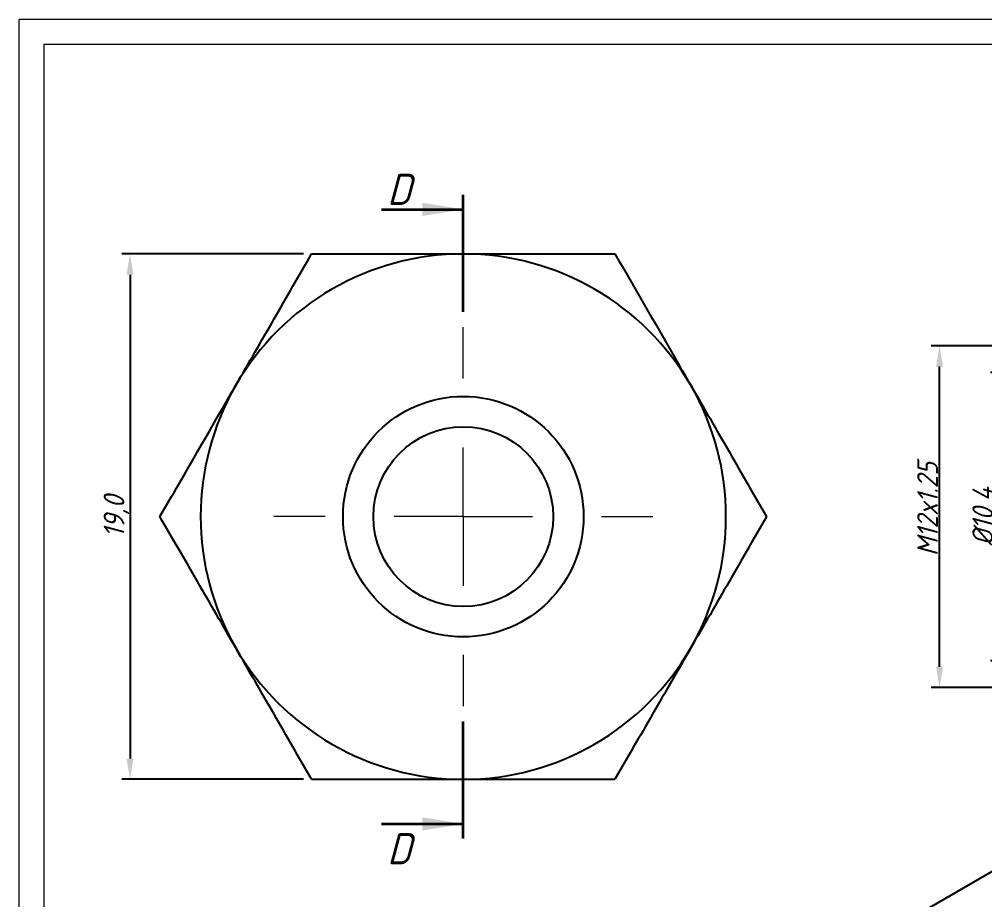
# Model space of a CAD drawing. Header units: millimetres. Extents: x 882 to 1669, y 471 to 913.
# Drawn here: x 881.53 to 916.48, y 645.75 to 677.63 of the extents above; entities that cross this region are included whole.
import ezdxf

# ---------------------------------------------------------------- set-up
doc = ezdxf.new("R2010")
doc.units = ezdxf.units.MM
doc.linetypes.add('PHANTOM', pattern=[12.7, 6.35, -1.27, 1.27, -1.27, 1.27, -1.27])
doc.linetypes.add('SLD-Solid', pattern=[0])
doc.styles.add('GENISO', font='geniso.shx', dxfattribs={"oblique": 15})
doc.dimstyles.new('Scale', dxfattribs={"dimscale": 0.3, "dimtxt": 2.5, "dimasz": 2.5, "dimexe": 1, "dimexo": 1, "dimgap": 0.2, "dimtad": 1, "dimdec": 1, "dimzin": 0, "dimtxsty": 'GENISO', "dimcen": 2.5, "dimclrd": 1, "dimclre": 1, "dimclrt": 7, "dimadec": 0, "dimazin": 0, "dimtfac": 1, "dimtdec": 1, "dimtmove": 0, "dimatfit": 3, "dimfxl": 1, "dimtzin": 0, "dimlwd": -1, "dimlwe": -1, "dimarcsym": 0})

# ---------------------------------------------------------------- blocks, each defined once
blk = doc.blocks.new('SW_CENTERMARKSYMBOL_1')
at = {"color": 0, "linetype": 'Continuous', "lineweight": 0}
for p, q in [((0, 15), (0, 20.55)), ((0, 0), (0, 7.5)), ((-15, 0), (-20.55, 0)), ((0, 0), (-7.5, 0)), ((0, 0), (0, -7.5)), ((0, 0), (7.5, 0)), ((15, 0), (20.55, 0)), ((0, -15), (0, -20.55))]:
    blk.add_line(p, q, dxfattribs=at)
blk = doc.blocks.new('*D111')
at = {"color": 1, "transparency": 16777216}
for p, q in [((918.402, 665.818), (914.515, 665.818)), ((914.815, 654.215), (914.815, 665.068)), ((919.027, 653.465), (914.515, 653.465))]:
    blk.add_line(p, q, dxfattribs=at)
for points in [[(914.69, 665.068), (914.94, 665.068), (914.815, 665.818)], [(914.69, 654.215), (914.94, 654.215), (914.815, 653.465)]]:
    blk.add_solid(points, dxfattribs=at)
at = {"layer": 'Defpoints', "color": 0, "transparency": 16777216}
for p in [(914.815, 665.818), (918.702, 665.818), (919.327, 653.465)]:
    blk.add_point(p, dxfattribs=at)
at = {"color": 7, "transparency": 16777216, "insert": (914.38, 659.915), "char_height": 0.75, "attachment_point": 5, "rotation": 90, "style": 'GENISO'}
blk.add_mtext('M12x1.25', dxfattribs=at)
blk = doc.blocks.new('*D113')
at = {"color": 1, "transparency": 16777216}
for p, q in [((891.804, 669.142), (885.235, 669.142)), ((885.535, 668.392), (885.535, 650.892)), ((891.804, 650.142), (885.235, 650.142))]:
    blk.add_line(p, q, dxfattribs=at)
for points in [[(885.41, 668.392), (885.66, 668.392), (885.535, 669.142)], [(885.41, 650.892), (885.66, 650.892), (885.535, 650.142)]]:
    blk.add_solid(points, dxfattribs=at)
at = {"layer": 'Defpoints', "color": 0, "transparency": 16777216}
for p in [(892.104, 669.142), (885.535, 650.142), (892.104, 650.142)]:
    blk.add_point(p, dxfattribs=at)
at = {"color": 7, "transparency": 16777216, "insert": (885.044, 659.642), "char_height": 0.75, "attachment_point": 5, "rotation": 90, "style": 'GENISO'}
blk.add_mtext('19,0', dxfattribs=at)
blk = doc.blocks.new('*D121')
at = {"color": 1, "transparency": 16777216}
for p, q in [((917.699, 664.858), (916.655, 664.858)), ((916.955, 655.175), (916.955, 664.108)), ((917.699, 654.425), (916.655, 654.425))]:
    blk.add_line(p, q, dxfattribs=at)
for points in [[(916.83, 664.108), (917.08, 664.108), (916.955, 664.858)], [(916.83, 655.175), (917.08, 655.175), (916.955, 654.425)]]:
    blk.add_solid(points, dxfattribs=at)
at = {"layer": 'Defpoints', "color": 0, "transparency": 16777216}
for p in [(916.955, 664.858), (917.999, 664.858), (917.999, 654.425)]:
    blk.add_point(p, dxfattribs=at)
at = {"color": 7, "transparency": 16777216, "insert": (916.464, 659.642), "char_height": 0.75, "attachment_point": 5, "rotation": 90, "style": 'GENISO'}
blk.add_mtext('%%C10,4', dxfattribs=at)

msp = doc.modelspace()

# ---------------------------------------------------------------- linework, layer by layer
at = {"color": 240, "linetype": 'PHANTOM', "lineweight": 35, "true_color": 0xed1f24}
for p, q in [((897.5889333, 667.0508755), (897.5889333, 671.2842088)), ((897.5889333, 647.9992088), (897.5889333, 652.2346588))]:
    msp.add_line(p, q, dxfattribs=at)
at = {"color": 240, "linetype": 'Continuous', "lineweight": 35, "true_color": 0xed1f24}
for p, q in [((894.6256, 670.7550421), (897.5889333, 670.7550421)), ((894.6256, 648.5283755), (897.5889333, 648.5283755))]:
    msp.add_line(p, q, dxfattribs=at)
at = {"color": 5, "linetype": 'Continuous', "lineweight": 25}
msp.add_line((917.3001427, 647.1466842), (909.9373934, 642.8962595), dxfattribs=at)
at = {"color": 7, "linetype": 'SLD-Solid', "lineweight": 15}
for points in [[(881.5319538, 677.628115), (972.7954952, 677.628115), (972.7954952, 613.8778471), (881.5319538, 613.8778471)], [(882.4266944, 676.7333744), (971.9007546, 676.7333744), (971.9007546, 614.7725877), (882.4266944, 614.7725877)]]:
    msp.add_lwpolyline(points, close=True, dxfattribs=at)
at = {"color": 5, "linetype": 'Continuous', "lineweight": 25}
for radius in [4.35, 3.25]:
    msp.add_circle((897.5889333, 659.6417088), radius, dxfattribs=at)
for start, end in [(90, 150), (30, 90), (150, 210), (330, 30), (210, 270), (270, 330)]:
    msp.add_arc((897.5889333, 659.6417088), 9.5, start, end, dxfattribs=at)
for points, knots in [([(889.361692, 664.3917088), (889.5940756, 664.794209), (889.8272148, 665.1980179), (890.2890544, 665.9979476), (890.5186094, 666.3955485), (891.2036586, 667.5820886), (891.6555487, 668.3647852), (892.1041058, 669.1417088)], [0, 0, 0, 0, 0.25, 0.25, 0.5, 0.5, 1, 1, 1, 1]), ([(892.1041058, 669.1417088), (892.9983598, 669.1417088), (893.9120448, 669.1417088), (895.7431369, 669.1417088), (896.6633255, 669.1417088), (897.5889333, 669.1417088)], [0, 0, 0, 0, 0.5, 0.5, 1, 1, 1, 1]), ([(897.5889333, 669.1417088), (898.515832, 669.1417088), (899.4538802, 669.1417088), (901.2852832, 669.1417088), (902.1849008, 669.1417088), (903.0737609, 669.1417088)], [0, 0, 0, 0, 0.5, 0.5, 1, 1, 1, 1]), ([(903.0737609, 669.1417088), (903.8532151, 667.7916545), (904.6326694, 666.4416001), (905.4121236, 665.0915458), (905.5467225, 664.8584137), (905.6813214, 664.6252816), (905.8161747, 664.3917088), (906.0485583, 663.9892086), (906.2816975, 663.5853997), (906.7435371, 662.7854701), (906.9730921, 662.3878691), (907.6581413, 661.201329), (908.1100314, 660.4186324), (908.5585885, 659.6417088)], [-0.9852041206, -0.9852041206, -0.9852041206, -0.9852041206, -0.145076206, -0.145076206, -0.145076206, 0, 0, 0, 0.25, 0.25, 0.5, 0.5, 1, 1, 1, 1]), ([(886.6192782, 659.6417088), (887.0687493, 660.4202155), (887.5211812, 661.2038505), (888.4345369, 662.7858291), (888.8955238, 663.5842818), (889.361692, 664.3917088)], [0, 0, 0, 0, 0.5, 0.5, 1, 1, 1, 1]), ([(889.361692, 654.8917088), (889.1293084, 655.294209), (888.8961692, 655.6980179), (888.4343296, 656.4979476), (888.2047746, 656.8955485), (887.5197254, 658.0820886), (887.0678353, 658.8647852), (886.6192782, 659.6417088)], [0, 0, 0, 0, 0.25, 0.25, 0.5, 0.5, 1, 1, 1, 1]), ([(908.5585885, 659.6417088), (908.1091174, 658.8632022), (907.6566855, 658.0795671), (906.7433298, 656.4975885), (906.2823429, 655.6991359), (905.8161747, 654.8917088)], [0, 0, 0, 0, 0.5, 0.5, 1, 1, 1, 1]), ([(892.1041058, 650.1417088), (891.6546348, 650.9202155), (891.2022028, 651.7038505), (890.2888471, 653.2858291), (889.8278602, 654.0842818), (889.361692, 654.8917088)], [0, 0, 0, 0, 0.5, 0.5, 1, 1, 1, 1]), ([(905.8161747, 654.8917088), (905.5837911, 654.4892086), (905.3506519, 654.0853997), (904.8888123, 653.2854701), (904.6592573, 652.8878691), (903.9742081, 651.701329), (903.5223179, 650.9186324), (903.0737609, 650.1417088)], [0, 0, 0, 0, 0.25, 0.25, 0.5, 0.5, 1, 1, 1, 1]), ([(892.1041058, 650.1417088), (892.9983598, 650.1417088), (893.9120448, 650.1417088), (895.7431369, 650.1417088), (896.6633255, 650.1417088), (897.5889333, 650.1417088)], [0, 0, 0, 0, 0.5, 0.5, 1, 1, 1, 1]), ([(897.5889333, 650.1417088), (898.515832, 650.1417088), (899.4538802, 650.1417088), (901.2852832, 650.1417088), (902.1849008, 650.1417088), (903.0737609, 650.1417088)], [0, 0, 0, 0, 0.5, 0.5, 1, 1, 1, 1])]:
    msp.add_open_spline(points, degree=3, knots=knots, dxfattribs=at)
at = {"color": 240, "linetype": 'Continuous', "lineweight": 35, "true_color": 0xed1f24}
for points in [[(897.5889333, 670.7550421), (896.1072667, 670.9921088), (896.1072667, 670.5179755)], [(897.5889333, 648.5283755), (896.1072667, 648.7654421), (896.1072667, 648.2913088)]]:
    msp.add_solid(points, dxfattribs=at)

# ---------------------------------------------------------------- block references
at = {"color": 240, "linetype": 'Continuous', "lineweight": 0, "true_color": 0xed1f24, "xscale": 0.3333333333333333, "yscale": 0.3333333333333333, "zscale": 0.3333333333333333}
msp.add_blockref('SW_CENTERMARKSYMBOL_1', (897.5889333, 659.6417088), dxfattribs=at)

# ---------------------------------------------------------------- texts
at = {"color": 7, "char_height": 1.125, "attachment_point": 5, "style": 'GENISO'}
for insert in [(895.268235, 671.4798317), (895.268235, 647.6321713)]:
    msp.add_mtext('D', dxfattribs=dict(at, insert=insert))

# ---------------------------------------------------------------- dimensions: what is measured, and where the dimension line sits
dim = msp.add_linear_dim(base=(885.5345931, 650.1417088), p1=(892.1041058, 669.1417088), p2=(892.1041058, 650.1417088), angle=90, dimstyle='Scale')
dim.commit()
dim.dimension.update_dxf_attribs({"geometry": '*D113', "text_midpoint": (885.0435243, 659.6417088)})
dim = msp.add_linear_dim(base=(914.8146395, 665.8182913), p1=(919.3271591, 653.4651263), p2=(918.7021579, 665.8182913), angle=90, text='M12x1.25', dimstyle='Scale')
dim.commit()
dim.dimension.update_dxf_attribs({"geometry": '*D111', "text_midpoint": (914.8146395, 659.9151582), "dimtype": 160})
dim = msp.add_linear_dim(base=(916.9554643, 664.8581974), p1=(917.9990335, 654.4252202), p2=(917.9990335, 664.8581974), angle=90, text='%%C<>', dimstyle='Scale')
dim.commit()
dim.dimension.update_dxf_attribs({"geometry": '*D121', "text_midpoint": (916.4642143, 659.6417088)})

doc.saveas('drawing.dxf')
